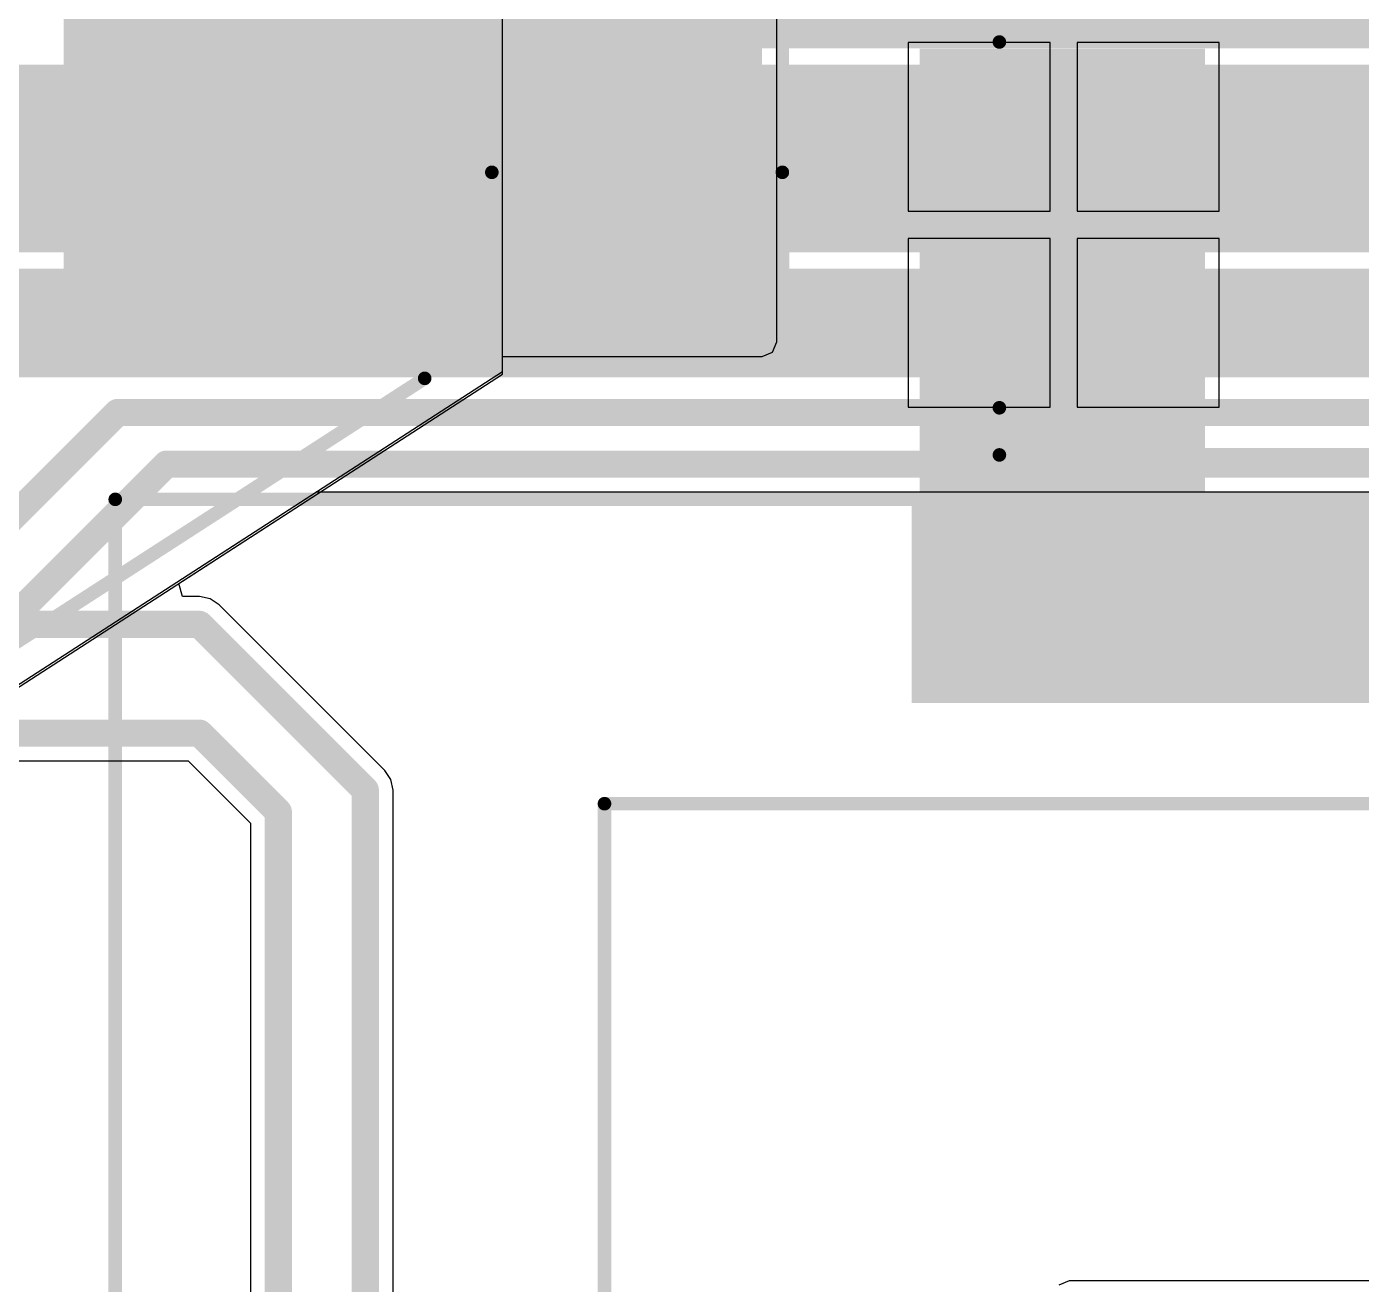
# Model space of a CAD drawing. Header units: millimetres. Extents: x -0.27 to 4.7, y -0.39 to 2.83.
# Drawn here: x 1.5114 to 2.0025, y 1.8811 to 2.3439 of the extents above; entities that cross this region are included whole.
import ezdxf

# ---------------------------------------------------------------- set-up
doc = ezdxf.new("R2010")
doc.units = ezdxf.units.MM
doc.header["$MEASUREMENT"] = 0
for name, color, linetype in [('BottomLayer', 5, 'Continuous'), ('BottomSolder', 6, 'Continuous'), ('TopLayer', 1, 'Continuous'), ('TopOverlay', 2, 'Continuous'), ('TopPaste', 8, 'Continuous'), ('TopSolder', 216, 'Continuous'), ('ViaHoleLayer', 16, 'Continuous')]:
    doc.layers.add(name, color=color, linetype=linetype)

# ---------------------------------------------------------------- blocks, each defined once
blk = doc.blocks.new('OLED_0_96________2C_12')
at = {"layer": 'TopOverlay', "const_width": 0.005}
for points in [[(-0.539, -1.036), (-0.539, 0.062)], [(-0.539, 0.062), (0.539, 0.062)]]:
    blk.add_lwpolyline(points, dxfattribs=at)
at = {"layer": 'TopOverlay', "const_width": 0.0025}
blk.add_lwpolyline([(-0.54025, 0.062, 1), (-0.53775, 0.062, 1)], format="xyb", close=True, dxfattribs=at)
blk.add_lwpolyline([(-0.54025, 0.062, 1), (-0.53775, 0.062, 1)], format="xyb", close=True, dxfattribs=at)
blk = doc.blocks.new('ZIO_101954_13')
at = {"layer": 'TopOverlay', "const_width": 0.005}
for points in [[(-0.719, -1.74), (-0.719, 0.057)], [(-0.719, 0.057), (0.719, 0.057)]]:
    blk.add_lwpolyline(points, dxfattribs=at)
at = {"layer": 'TopOverlay', "const_width": 0.0025}
blk.add_lwpolyline([(-0.72025, 0.057, 1), (-0.71775, 0.057, 1)], format="xyb", close=True, dxfattribs=at)
blk.add_lwpolyline([(-0.72025, 0.057, 1), (-0.71775, 0.057, 1)], format="xyb", close=True, dxfattribs=at)
blk = doc.blocks.new('SMA_40')
at = {"layer": 'TopLayer'}
for points in [[(-0.12795, 0.03346), (-0.02953, 0.03346), (-0.02953, -0.03346), (-0.12795, -0.03346)], [(0.02953, 0.03346), (0.12795, 0.03346), (0.12795, -0.03346), (0.02953, -0.03346)]]:
    blk.add_hatch(color=1, dxfattribs=at).paths.add_polyline_path(points)
at = {"layer": 'TopOverlay'}
for points in [[(-0.175, -0.05597), (-0.12906, -0.05597), (-0.12906, 0.05598), (-0.175, 0.05598)], [(-0.12992, 0.03638), (-0.1022, 0.03638), (-0.1022, 0.05598), (-0.12992, 0.05598)], [(-0.12992, -0.05598), (-0.1022, -0.05598), (-0.1022, -0.03638), (-0.12992, -0.03638)]]:
    blk.add_hatch(color=2, dxfattribs=at).paths.add_polyline_path(points)
at = {"layer": 'TopPaste'}
for points in [[(-0.12795, 0.03346), (-0.02953, 0.03346), (-0.02953, -0.03346), (-0.12795, -0.03346)], [(0.02953, 0.03346), (0.12795, 0.03346), (0.12795, -0.03346), (0.02953, -0.03346)]]:
    blk.add_hatch(color=8, dxfattribs=at).paths.add_polyline_path(points)
at = {"layer": 'TopSolder'}
for points in [[(-0.13195, 0.03746), (-0.02553, 0.03746), (-0.02553, -0.03746), (-0.13195, -0.03746)], [(0.02553, 0.03746), (0.13195, 0.03746), (0.13195, -0.03746), (0.02553, -0.03746)]]:
    blk.add_hatch(color=216, dxfattribs=at).paths.add_polyline_path(points)
at = {"layer": 'TopOverlay', "const_width": 0.005}
for points in [[(-0.10465, 0.05345), (0.08115, 0.05345)], [(0.08115, 0.05345), (0.08115, 0.03985)], [(0.08115, -0.03985), (0.08115, -0.05345)], [(-0.10465, -0.05345), (0.08115, -0.05345)]]:
    blk.add_lwpolyline(points, dxfattribs=at)
at = {"layer": 'TopOverlay', "const_width": 0.0025}
for points in [[(-0.1059, 0.05345, 1), (-0.1034, 0.05345, 1)], [(0.0799, 0.05345, 1), (0.0824, 0.05345, 1)], [(0.0799, 0.05345, 1), (0.0824, 0.05345, 1)], [(0.0799, 0.03985, 1), (0.0824, 0.03985, 1)], [(0.0799, -0.03985, 1), (0.0824, -0.03985, 1)], [(-0.1059, -0.05345, 1), (-0.1034, -0.05345, 1)], [(0.0799, -0.05345, 1), (0.0824, -0.05345, 1)], [(0.0799, -0.05345, 1), (0.0824, -0.05345, 1)]]:
    blk.add_lwpolyline(points, format="xyb", close=True, dxfattribs=at)
blk = doc.blocks.new('SSL0804T_220M_N_119')
at = {"layer": 'TopLayer'}
blk.add_hatch(color=1, dxfattribs=at).paths.add_polyline_path([(-0.26004, 0.05492), (-0.14508, 0.05492), (-0.14508, -0.05492), (-0.26004, -0.05492)])
at = {"layer": 'TopPaste'}
blk.add_hatch(color=8, dxfattribs=at).paths.add_polyline_path([(-0.26004, 0.05492), (-0.14508, 0.05492), (-0.14508, -0.05492), (-0.26004, -0.05492)])
at = {"layer": 'TopSolder'}
blk.add_hatch(color=216, dxfattribs=at).paths.add_polyline_path([(-0.26404, 0.05892), (-0.14108, 0.05892), (-0.14108, -0.05892), (-0.26404, -0.05892)])
at = {"layer": 'TopOverlay', "const_width": 0.005}
blk.add_lwpolyline([(-0.065, 0.18504), (-0.24684, 0.06747)], dxfattribs=at)
at = {"layer": 'TopOverlay', "const_width": 0.0025}
blk.add_lwpolyline([(-0.24809, 0.06747, 1), (-0.24559, 0.06747, 1)], format="xyb", close=True, dxfattribs=at)
blk = doc.blocks.new('C____D_211')
at = {"layer": 'TopLayer'}
for points in [[(-0.16732, 0.05709), (-0.07283, 0.05709), (-0.07283, -0.05709), (-0.16732, -0.05709)], [(0.07283, 0.05709), (0.16732, 0.05709), (0.16732, -0.05709), (0.07283, -0.05709)]]:
    blk.add_hatch(color=1, dxfattribs=at).paths.add_polyline_path(points)
at = {"layer": 'TopPaste'}
for points in [[(-0.16732, 0.05709), (-0.07283, 0.05709), (-0.07283, -0.05709), (-0.16732, -0.05709)], [(0.07283, 0.05709), (0.16732, 0.05709), (0.16732, -0.05709), (0.07283, -0.05709)]]:
    blk.add_hatch(color=8, dxfattribs=at).paths.add_polyline_path(points)
at = {"layer": 'TopSolder'}
for points in [[(-0.17132, 0.06109), (-0.06883, 0.06109), (-0.06883, -0.06109), (-0.17132, -0.06109)], [(0.06883, 0.06109), (0.17132, 0.06109), (0.17132, -0.06109), (0.06883, -0.06109)]]:
    blk.add_hatch(color=216, dxfattribs=at).paths.add_polyline_path(points)
at = {"layer": 'TopOverlay', "const_width": 0.005}
for points in [[(-0.177, 0.099), (-0.177, 0.07)], [(-0.16, 0.084), (-0.193, 0.084)], [(-0.1437, 0.08465), (-0.1437, 0.0673)], [(0.1437, 0.08465), (-0.1437, 0.08465)], [(0.1437, 0.08465), (0.1437, 0.0673)], [(-0.1437, -0.0673), (-0.1437, -0.08465)], [(0.1437, -0.0673), (0.1437, -0.08465)], [(0.1437, -0.08465), (-0.1437, -0.08465)]]:
    blk.add_lwpolyline(points, dxfattribs=at)
at = {"layer": 'TopOverlay', "const_width": 0.0025}
for points in [[(-0.17825, 0.099, 1), (-0.17575, 0.099, 1)], [(-0.19425, 0.084, 1), (-0.19175, 0.084, 1)], [(-0.16125, 0.084, 1), (-0.15875, 0.084, 1)], [(-0.14495, 0.08465, 1), (-0.14245, 0.08465, 1)], [(-0.14495, 0.08465, 1), (-0.14245, 0.08465, 1)], [(0.14245, 0.08465, 1), (0.14495, 0.08465, 1)], [(0.14245, 0.08465, 1), (0.14495, 0.08465, 1)], [(-0.17825, 0.07, 1), (-0.17575, 0.07, 1)], [(-0.14495, 0.0673, 1), (-0.14245, 0.0673, 1)], [(0.14245, 0.0673, 1), (0.14495, 0.0673, 1)], [(-0.14495, -0.0673, 1), (-0.14245, -0.0673, 1)], [(0.14245, -0.0673, 1), (0.14495, -0.0673, 1)], [(-0.14495, -0.08465, 1), (-0.14245, -0.08465, 1)], [(-0.14495, -0.08465, 1), (-0.14245, -0.08465, 1)], [(0.14245, -0.08465, 1), (0.14495, -0.08465, 1)], [(0.14245, -0.08465, 1), (0.14495, -0.08465, 1)]]:
    blk.add_lwpolyline(points, format="xyb", close=True, dxfattribs=at)

msp = doc.modelspace()

# ---------------------------------------------------------------- hatches: boundary and pattern name
at = {"layer": 'BottomLayer'}
for points in [[(1.621, 2.336), (2.157, 2.336), (2.157, 2.392), (1.621, 2.392)], [(1.20082, 2.26095), (2.081, 2.26095), (2.081, 2.33), (1.20082, 2.33)], [(1.837, 2.095), (2.156, 2.095), (2.156, 2.169), (1.837, 2.169)]]:
    msp.add_hatch(color=5, dxfattribs=at).paths.add_polyline_path(points)
h = msp.add_hatch(color=5, dxfattribs=at)
edge = h.paths.add_edge_path()
edge.add_arc((1.853, 2.152), 0.01181, 0, 360)
h = msp.add_hatch(color=5, dxfattribs=at)
edge = h.paths.add_edge_path()
edge.add_arc((1.879, 2.152), 0.01181, 0, 360)
h = msp.add_hatch(color=5, dxfattribs=at)
edge = h.paths.add_edge_path()
edge.add_arc((1.905, 2.152), 0.01181, 0, 360)
h = msp.add_hatch(color=5, dxfattribs=at)
edge = h.paths.add_edge_path()
edge.add_arc((1.931, 2.152), 0.01181, 0, 360)
h = msp.add_hatch(color=5, dxfattribs=at)
edge = h.paths.add_edge_path()
edge.add_arc((1.853, 2.126), 0.01181, 0, 360)
h = msp.add_hatch(color=5, dxfattribs=at)
edge = h.paths.add_edge_path()
edge.add_arc((1.879, 2.126), 0.01181, 0, 360)
h = msp.add_hatch(color=5, dxfattribs=at)
edge = h.paths.add_edge_path()
edge.add_arc((1.905, 2.126), 0.01181, 0, 360)
h = msp.add_hatch(color=5, dxfattribs=at)
edge = h.paths.add_edge_path()
edge.add_arc((1.931, 2.126), 0.01181, 0, 360)
at = {"layer": 'BottomSolder'}
h = msp.add_hatch(color=6, dxfattribs=at)
edge = h.paths.add_edge_path()
edge.add_arc((1.853, 2.152), 0.00591, 0, 360)
h = msp.add_hatch(color=6, dxfattribs=at)
edge = h.paths.add_edge_path()
edge.add_arc((1.879, 2.152), 0.00591, 0, 360)
h = msp.add_hatch(color=6, dxfattribs=at)
edge = h.paths.add_edge_path()
edge.add_arc((1.905, 2.152), 0.00591, 0, 360)
h = msp.add_hatch(color=6, dxfattribs=at)
edge = h.paths.add_edge_path()
edge.add_arc((1.931, 2.152), 0.00591, 0, 360)
h = msp.add_hatch(color=6, dxfattribs=at)
edge = h.paths.add_edge_path()
edge.add_arc((1.853, 2.126), 0.00591, 0, 360)
h = msp.add_hatch(color=6, dxfattribs=at)
edge = h.paths.add_edge_path()
edge.add_arc((1.879, 2.126), 0.00591, 0, 360)
h = msp.add_hatch(color=6, dxfattribs=at)
edge = h.paths.add_edge_path()
edge.add_arc((1.905, 2.126), 0.00591, 0, 360)
h = msp.add_hatch(color=6, dxfattribs=at)
edge = h.paths.add_edge_path()
edge.add_arc((1.931, 2.126), 0.00591, 0, 360)
at = {"layer": 'TopLayer'}
for points in [[(1.525, 2.228), (1.782, 2.228), (1.782, 2.385), (1.525, 2.385)], [(1.945, 2.11), (1.945, 2.33582), (1.84, 2.33582), (1.84, 2.11)]]:
    msp.add_hatch(color=1, dxfattribs=at).paths.add_polyline_path(points)
h = msp.add_hatch(color=1, dxfattribs=at)
edge = h.paths.add_edge_path()
edge.add_arc((1.853, 2.152), 0.01181, 0, 360)
h = msp.add_hatch(color=1, dxfattribs=at)
edge = h.paths.add_edge_path()
edge.add_arc((1.879, 2.152), 0.01181, 0, 360)
h = msp.add_hatch(color=1, dxfattribs=at)
edge = h.paths.add_edge_path()
edge.add_arc((1.905, 2.152), 0.01181, 0, 360)
h = msp.add_hatch(color=1, dxfattribs=at)
edge = h.paths.add_edge_path()
edge.add_arc((1.931, 2.152), 0.01181, 0, 360)
h = msp.add_hatch(color=1, dxfattribs=at)
edge = h.paths.add_edge_path()
edge.add_arc((1.853, 2.126), 0.01181, 0, 360)
h = msp.add_hatch(color=1, dxfattribs=at)
edge = h.paths.add_edge_path()
edge.add_arc((1.879, 2.126), 0.01181, 0, 360)
h = msp.add_hatch(color=1, dxfattribs=at)
edge = h.paths.add_edge_path()
edge.add_arc((1.905, 2.126), 0.01181, 0, 360)
h = msp.add_hatch(color=1, dxfattribs=at)
edge = h.paths.add_edge_path()
edge.add_arc((1.931, 2.126), 0.01181, 0, 360)
at = {"layer": 'TopSolder'}
h = msp.add_hatch(color=216, dxfattribs=at)
edge = h.paths.add_edge_path()
edge.add_arc((1.853, 2.152), 0.00591, 0, 360)
h = msp.add_hatch(color=216, dxfattribs=at)
edge = h.paths.add_edge_path()
edge.add_arc((1.879, 2.152), 0.00591, 0, 360)
h = msp.add_hatch(color=216, dxfattribs=at)
edge = h.paths.add_edge_path()
edge.add_arc((1.905, 2.152), 0.00591, 0, 360)
h = msp.add_hatch(color=216, dxfattribs=at)
edge = h.paths.add_edge_path()
edge.add_arc((1.931, 2.152), 0.00591, 0, 360)
h = msp.add_hatch(color=216, dxfattribs=at)
edge = h.paths.add_edge_path()
edge.add_arc((1.853, 2.126), 0.00591, 0, 360)
h = msp.add_hatch(color=216, dxfattribs=at)
edge = h.paths.add_edge_path()
edge.add_arc((1.879, 2.126), 0.00591, 0, 360)
h = msp.add_hatch(color=216, dxfattribs=at)
edge = h.paths.add_edge_path()
edge.add_arc((1.905, 2.126), 0.00591, 0, 360)
h = msp.add_hatch(color=216, dxfattribs=at)
edge = h.paths.add_edge_path()
edge.add_arc((1.931, 2.126), 0.00591, 0, 360)
at = {"layer": 'ViaHoleLayer'}
h = msp.add_hatch(color=16, dxfattribs=at)
edge = h.paths.add_edge_path()
edge.add_arc((1.853, 2.152), 0.00591, 0, 360)
h = msp.add_hatch(color=16, dxfattribs=at)
edge = h.paths.add_edge_path()
edge.add_arc((1.879, 2.152), 0.00591, 0, 360)
h = msp.add_hatch(color=16, dxfattribs=at)
edge = h.paths.add_edge_path()
edge.add_arc((1.905, 2.152), 0.00591, 0, 360)
h = msp.add_hatch(color=16, dxfattribs=at)
edge = h.paths.add_edge_path()
edge.add_arc((1.931, 2.152), 0.00591, 0, 360)
h = msp.add_hatch(color=16, dxfattribs=at)
edge = h.paths.add_edge_path()
edge.add_arc((1.853, 2.126), 0.00591, 0, 360)
h = msp.add_hatch(color=16, dxfattribs=at)
edge = h.paths.add_edge_path()
edge.add_arc((1.879, 2.126), 0.00591, 0, 360)
h = msp.add_hatch(color=16, dxfattribs=at)
edge = h.paths.add_edge_path()
edge.add_arc((1.905, 2.126), 0.00591, 0, 360)
h = msp.add_hatch(color=16, dxfattribs=at)
edge = h.paths.add_edge_path()
edge.add_arc((1.931, 2.126), 0.00591, 0, 360)

# ---------------------------------------------------------------- linework, layer by layer
at = {"layer": 'BottomLayer'}
for p, q in [((1.68646, 2.21702), (1.68646, 2.34829)), ((1.48029, 2.08371), (1.68646, 2.21702)), ((1.48029, 2.08371), (1.618, 2.17275)), ((1.618, 2.17275), (2.33882, 2.17275))]:
    msp.add_line(p, q, dxfattribs=at)
for points, const_width in [([(1.2743, 2.23495), (2.31795, 2.23495)], 0.04), ([(1.30782, 1.96495), (1.54482, 2.20195)], 0.01), ([(1.54482, 2.20195), (2.35105, 2.20195)], 0.01), ([(1.31982, 1.93995), (1.56282, 2.18295)], 0.01), ([(1.56282, 2.18295), (2.34305, 2.18295)], 0.01)]:
    msp.add_lwpolyline(points, dxfattribs=dict(at, const_width=const_width))
at = {"layer": 'BottomLayer', "const_width": 0.005}
for points in [[(1.54232, 2.20195, 1), (1.54732, 2.20195, 1)], [(1.54232, 2.20195, 1), (1.54732, 2.20195, 1)], [(1.56032, 2.18295, 1), (1.56532, 2.18295, 1)], [(1.56032, 2.18295, 1), (1.56532, 2.18295, 1)]]:
    msp.add_lwpolyline(points, format="xyb", close=True, dxfattribs=at)
at = {"layer": 'TopLayer'}
for p, q in [((1.78741, 2.228), (1.78741, 2.35849)), ((1.68646, 2.21602), (1.68646, 2.34729)), ((1.88792, 2.33809), (1.83568, 2.33809)), ((1.83568, 2.33809), (1.83568, 2.276)), ((1.88792, 2.276), (1.88792, 2.33809)), ((1.95017, 2.33809), (1.89792, 2.33809)), ((1.89792, 2.33809), (1.89792, 2.276)), ((1.95017, 2.276), (1.95017, 2.33809)), ((1.83568, 2.276), (1.88792, 2.276)), ((1.89792, 2.276), (1.95017, 2.276)), ((1.88792, 2.266), (1.83568, 2.266)), ((1.83568, 2.266), (1.83568, 2.20391)), ((1.88792, 2.20391), (1.88792, 2.266)), ((1.95017, 2.266), (1.89792, 2.266)), ((1.89792, 2.266), (1.89792, 2.20391)), ((1.95017, 2.20391), (1.95017, 2.266)), ((1.78583, 2.22417), (1.78741, 2.228)), ((1.68646, 2.21602), (1.68646, 2.22259)), ((1.68646, 2.22259), (1.782, 2.22259)), ((1.782, 2.22259), (1.78583, 2.22417)), ((1.48029, 2.08271), (1.68646, 2.21602)), ((1.56733, 2.13899), (1.68646, 2.21602)), ((1.83568, 2.20391), (1.88792, 2.20391)), ((1.89792, 2.20391), (1.95017, 2.20391)), ((1.56875, 2.1342), (1.56733, 2.13899)), ((1.575, 2.1342), (1.56875, 2.1342)), ((1.5789, 2.13342), (1.575, 2.1342)), ((1.58221, 2.13121), (1.5789, 2.13342)), ((1.64321, 2.07021), (1.58221, 2.13121)), ((1.38423, 2.07375), (1.57083, 2.07375)), ((1.57083, 2.07375), (1.5938, 2.05078)), ((1.64542, 2.0669), (1.64321, 2.07021)), ((1.6462, 2.063), (1.64542, 2.0669)), ((1.6462, 1.79841), (1.6462, 2.063)), ((1.5938, 2.05078), (1.5938, 1.79841)), ((1.895, 1.88241), (1.89117, 1.88083)), ((2.16859, 1.88241), (1.895, 1.88241))]:
    msp.add_line(p, q, dxfattribs=at)
at = {"layer": 'TopLayer', "const_width": 0.01}
for points in [[(1.294, 2.124), (1.575, 2.124)], [(1.575, 2.124), (1.636, 2.063)], [(1.37082, 2.08395), (1.57505, 2.08395)], [(1.57505, 2.08395), (1.604, 2.055)], [(1.636, 1.785), (1.636, 2.063)], [(1.604, 1.785), (1.604, 2.055)]]:
    msp.add_lwpolyline(points, dxfattribs=at)
at = {"layer": 'TopLayer', "const_width": 0.005}
for points in [[(1.5725, 2.124, 1), (1.5775, 2.124, 1)], [(1.5725, 2.124, 1), (1.5775, 2.124, 1)], [(1.57255, 2.08395, 1), (1.57755, 2.08395, 1)], [(1.57255, 2.08395, 1), (1.57755, 2.08395, 1)], [(1.6335, 2.063, 1), (1.6385, 2.063, 1)], [(1.6335, 2.063, 1), (1.6385, 2.063, 1)], [(1.6015, 2.055, 1), (1.6065, 2.055, 1)], [(1.6015, 2.055, 1), (1.6065, 2.055, 1)]]:
    msp.add_lwpolyline(points, format="xyb", close=True, dxfattribs=at)

# ---------------------------------------------------------------- block references
for name, p, rotation in [('SMA_40', (1.736, 2.395), 90), ('SSL0804T_220M_N_119', (1.411, 2.282), 180), ('C____D_211', (2.013, 2.271), 180)]:
    msp.add_blockref(name, p, dxfattribs=dict(rotation=rotation))
for name, p in [('ZIO_101954_13', (2.263, 2.113)), ('OLED_0_96________2C_12', (2.263, 1.996))]:
    msp.add_blockref(name, p)

doc.saveas('drawing.dxf')
